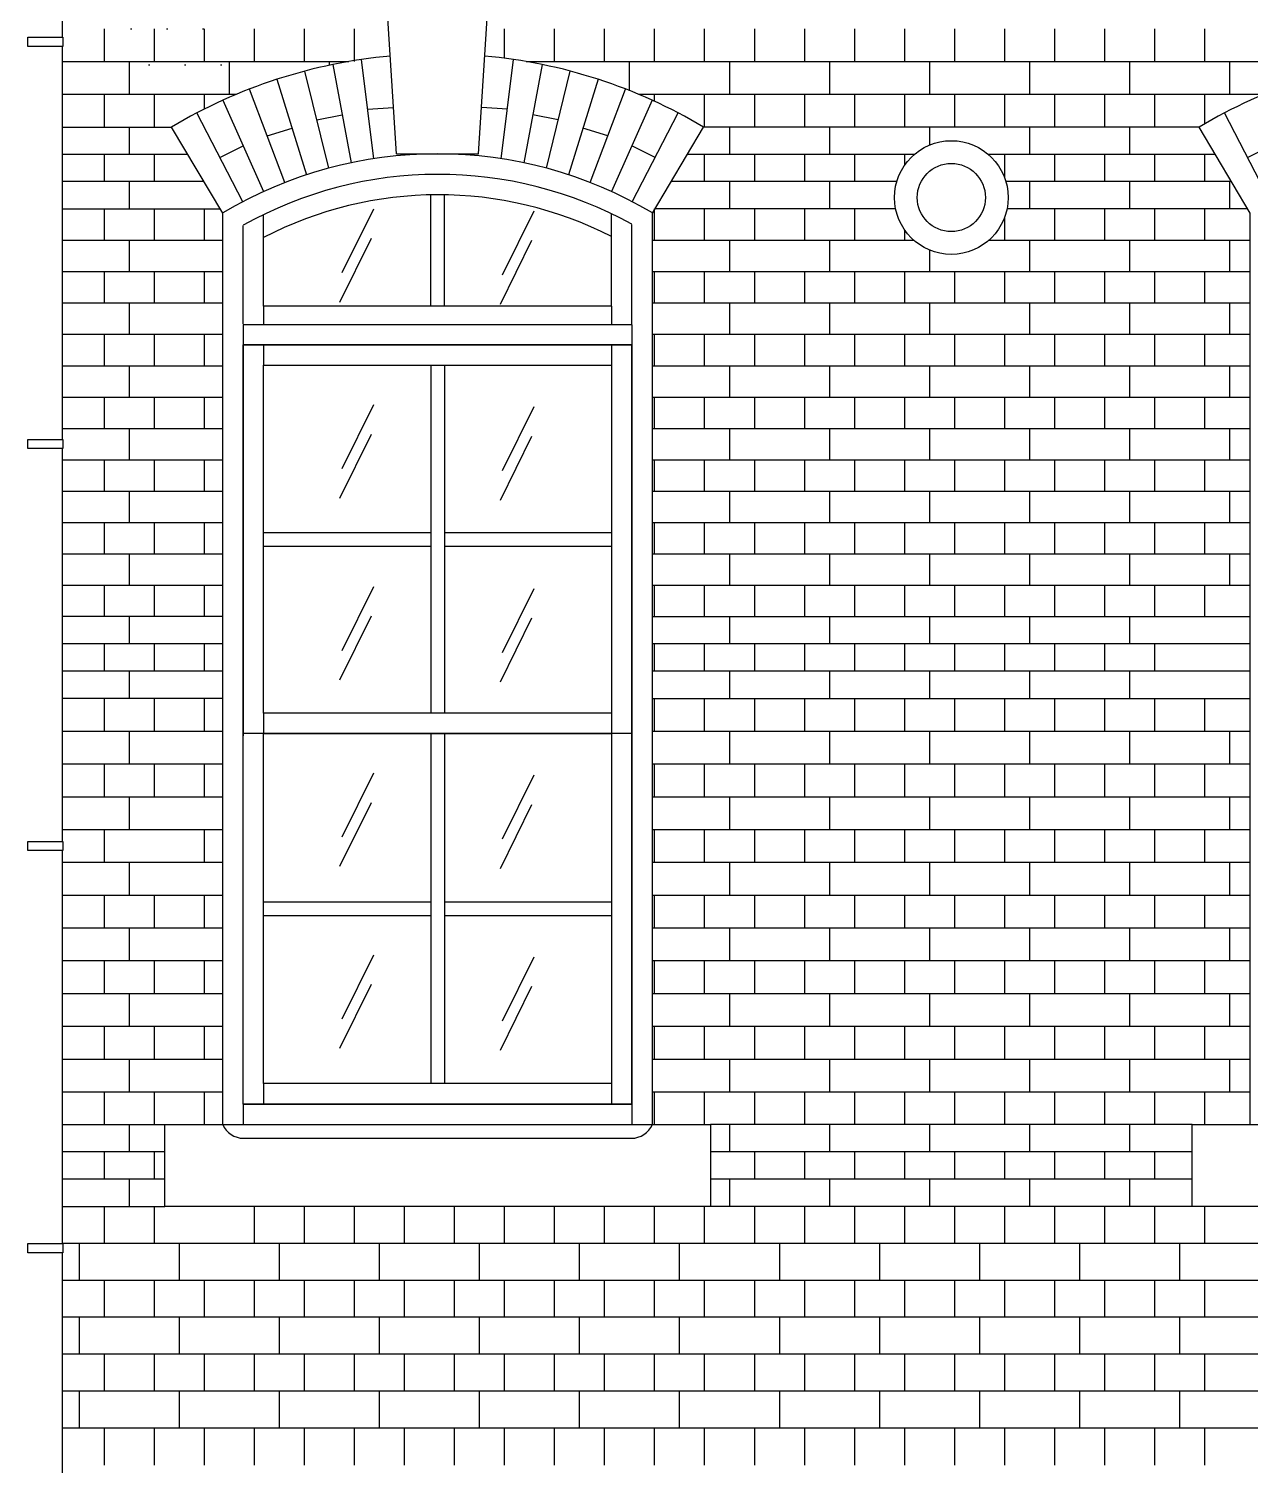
# Model space of a CAD drawing. Extents: x 101185 to 134825, y -129942 to -106182.
# Drawn here: x 123013 to 125699, y -121328 to -118168 of the extents above; entities that cross this region are included whole.
import ezdxf

# ---------------------------------------------------------------- set-up
doc = ezdxf.new("R2010")
doc.units = 0
doc.header["$LTSCALE"] = 50
doc.header["$MEASUREMENT"] = 0
for name, color, linetype in [('ele-3', 6, 'CONTINUOUS'), ('FIN', 5, 'CONTINUOUS'), ('h', 5, 'CONTINUOUS'), ('HAT', 5, 'CONTINUOUS'), ('WID', 4, 'CONTINUOUS')]:
    doc.layers.add(name, color=color, linetype=linetype)

msp = doc.modelspace()

# ---------------------------------------------------------------- hatches: boundary and pattern name
at = {"layer": 'FIN'}
h = msp.add_hatch(dxfattribs=at)
h.set_pattern_fill('DOTS', color=256, scale=50, style=0)
h.set_pattern_definition([(0, (53229.1, 569853.82), (39.6875, 79.375), [0, -79.375])])
h.paths.add_polyline_path([(123399.4, -118312.6), (123234.4, -118312.6), (123234.4, -118240.5), (123179.4, -118240.5), (123179.4, -118168.4), (123234.4, -118168.4), (123234.4, -118096.3), (123179.4, -118096.3), (123179.4, -118024.2), (123234.4, -118024.2), (123234.4, -117952.1), (123179.4, -117952.1), (123179.4, -117880), (123086.9, -117880), (123086.9, -117807.9), (123179.4, -117807.9), (123179.4, -117735.7), (123086.9, -117735.7), (123086.9, -117663.6), (123086.9, -117591.5), (123086.9, -117519.4), (123086.9, -117447.3), (123086.9, -117380.1), (123086.9, -116952.4), (123079.4, -116952.4), (123082.3, -116911.3), (123189.4, -116911.3), (123299.4, -116911.3), (123299.4, -116981.3), (123299.4, -117051.3), (123239.4, -117051.3), (123239.4, -117111.3), (123234.4, -117111.3), (123234.4, -117178.5), (123289.4, -117178.5), (123289.4, -117245.7), (123234.4, -117245.7), (123234.4, -117312.9), (123289.4, -117312.9), (123289.4, -117380.1), (123234.4, -117380.1), (123234.4, -117447.3), (123289.4, -117447.3), (123289.4, -117519.4), (123234.4, -117519.4), (123234.4, -117591.5), (123289.4, -117591.5), (123289.4, -117663.6), (123234.4, -117663.6), (123234.4, -117735.7), (123289.4, -117735.7), (123289.4, -117807.9), (123399.4, -117807.9), (123454.4, -117807.9), (123454.4, -117880), (123399.4, -117880), (123399.4, -117952.1), (123454.4, -117952.1), (123454.4, -118024.2), (123399.4, -118024.2), (123399.4, -118096.3), (123454.4, -118096.3), (123454.4, -118168.4), (123399.4, -118168.4), (123399.4, -118240.5), (123454.4, -118240.5), (123454.4, -118312.6)])

# ---------------------------------------------------------------- linework, layer by layer
at = {"layer": 'ele-3'}
for p, q in [((123086.9, -118187.3), (123086.9, -117322.9)), ((123086.9, -119071.8), (123086.9, -118207.3)), ((123086.9, -118384.7), (123326.8, -118384.7)), ((125586.8, -118384.7), (124496.9, -118384.7)), ((123362.5, -118444.7), (123086.9, -118444.7)), ((124960.6, -118444.7), (124461.2, -118444.7)), ((125622.5, -118444.7), (125123.1, -118444.7)), ((123398.3, -118504.7), (123086.9, -118504.7)), ((124921.9, -118504.7), (124425.5, -118504.7)), ((125658.3, -118504.7), (125161.9, -118504.7)), ((123086.9, -118564.7), (123434, -118564.7)), ((124919.4, -118564.7), (124389.7, -118564.7)), ((125694, -118564.7), (125164.3, -118564.7)), ((123086.9, -119956.2), (123086.9, -119091.8)), ((123439.4, -119461.3), (123086.9, -119461.3)), ((124384.4, -119461.3), (125699.4, -119461.3)), ((123439.4, -119521.3), (123086.9, -119521.3)), ((125699.4, -119521.3), (124384.4, -119521.3)), ((123439.4, -119581.3), (123086.9, -119581.3)), ((125699.4, -119581.3), (124384.4, -119581.3)), ((123439.4, -119641.3), (123086.9, -119641.3)), ((124384.4, -119641.3), (125699.4, -119641.3)), ((123086.9, -120840.6), (123086.9, -119976.2)), ((123086.9, -120578.8), (123311.9, -120578.8)), ((125571.9, -120578.8), (124511.9, -120578.8)), ((123311.9, -120638.8), (123086.9, -120638.8)), ((125571.9, -120638.8), (124511.9, -120638.8)), ((123311.9, -120698.8), (123086.9, -120698.8)), ((125571.9, -120698.8), (124511.9, -120698.8)), ((123086.9, -120758.8), (123311.9, -120758.8)), ((125571.9, -120758.8), (124511.9, -120758.8)), ((123086.9, -121706.3), (123086.9, -120860.6))]:
    msp.add_line(p, q, dxfattribs=at)
for points in [[(123234.4, -118444.7), (123234.4, -118384.7)], [(124554.4, -118444.7), (124554.4, -118384.7)], [(124774.4, -118444.7), (124774.4, -118384.7)], [(124994.4, -118424.1), (124994.4, -118384.7)], [(125214.4, -118444.7), (125214.4, -118384.7)], [(125434.4, -118444.7), (125434.4, -118384.7)], [(123179.4, -118504.7), (123179.4, -118444.7)], [(123289.4, -118504.7), (123289.4, -118444.7)], [(124499.4, -118504.7), (124499.4, -118444.7)], [(124609.4, -118504.7), (124609.4, -118444.7)], [(124719.4, -118504.7), (124719.4, -118444.7)], [(124829.4, -118504.7), (124829.4, -118444.7)], [(124939.4, -118468.2), (124939.4, -118444.7)], [(125159.4, -118497.1), (125159.4, -118444.7)], [(125269.4, -118504.7), (125269.4, -118444.7)], [(125379.4, -118504.7), (125379.4, -118444.7)], [(125489.4, -118504.7), (125489.4, -118444.7)], [(125599.4, -118504.7), (125599.4, -118444.7)], [(123234.4, -118564.7), (123234.4, -118504.7)], [(124554.4, -118564.7), (124554.4, -118504.7)], [(124774.4, -118564.7), (124774.4, -118504.7)], [(125214.4, -118564.7), (125214.4, -118504.7)], [(125434.4, -118564.7), (125434.4, -118504.7)], [(125654.4, -118564.7), (125654.4, -118504.7)], [(123234.4, -119521.3), (123234.4, -119461.3)], [(124554.4, -119521.3), (124554.4, -119461.3)], [(124774.4, -119521.3), (124774.4, -119461.3)], [(124994.4, -119521.3), (124994.4, -119461.3)], [(125214.4, -119521.3), (125214.4, -119461.3)], [(125434.4, -119521.3), (125434.4, -119461.3)], [(123179.4, -119581.3), (123179.4, -119521.3)], [(123289.4, -119581.3), (123289.4, -119521.3)], [(123399.4, -119581.3), (123399.4, -119521.3)], [(124389.4, -119581.3), (124389.4, -119521.3)], [(124499.4, -119581.3), (124499.4, -119521.3)], [(124609.4, -119581.3), (124609.4, -119521.3)], [(124719.4, -119581.3), (124719.4, -119521.3)], [(124829.4, -119581.3), (124829.4, -119521.3)], [(124939.4, -119581.3), (124939.4, -119521.3)], [(125049.4, -119581.3), (125049.4, -119521.3)], [(125159.4, -119581.3), (125159.4, -119521.3)], [(125269.4, -119581.3), (125269.4, -119521.3)], [(125379.4, -119581.3), (125379.4, -119521.3)], [(125489.4, -119581.3), (125489.4, -119521.3)], [(123234.4, -119641.3), (123234.4, -119581.3)], [(124554.4, -119641.3), (124554.4, -119581.3)], [(124774.4, -119641.3), (124774.4, -119581.3)], [(124994.4, -119641.3), (124994.4, -119581.3)], [(125214.4, -119641.3), (125214.4, -119581.3)], [(125434.4, -119641.3), (125434.4, -119581.3)], [(123234.4, -120638.8), (123234.4, -120578.8)], [(124554.4, -120638.8), (124554.4, -120578.8)], [(124774.4, -120638.8), (124774.4, -120578.8)], [(124994.4, -120638.8), (124994.4, -120578.8)], [(125214.4, -120638.8), (125214.4, -120578.8)], [(125434.4, -120638.8), (125434.4, -120578.8)], [(123179.4, -120698.8), (123179.4, -120638.8)], [(123289.4, -120698.8), (123289.4, -120638.8)], [(124609.4, -120698.8), (124609.4, -120638.8)], [(124719.4, -120698.8), (124719.4, -120638.8)], [(124829.4, -120698.8), (124829.4, -120638.8)], [(124939.4, -120698.8), (124939.4, -120638.8)], [(125049.4, -120698.8), (125049.4, -120638.8)], [(125159.4, -120698.8), (125159.4, -120638.8)], [(125269.4, -120698.8), (125269.4, -120638.8)], [(125379.4, -120698.8), (125379.4, -120638.8)], [(125489.4, -120698.8), (125489.4, -120638.8)], [(123234.4, -120758.8), (123234.4, -120698.8)], [(124554.4, -120758.8), (124554.4, -120698.8)], [(124774.4, -120758.8), (124774.4, -120698.8)], [(124994.4, -120758.8), (124994.4, -120698.8)], [(125214.4, -120758.8), (125214.4, -120698.8)], [(125434.4, -120758.8), (125434.4, -120698.8)]]:
    msp.add_lwpolyline(points, dxfattribs=at)
at = {"layer": 'h'}
for p, q in [((123086.9, -118240.5), (123716.9, -118240.5)), ((123771.8, -118454.5), (123744.7, -118236)), ((124051.9, -118454.5), (124079, -118236)), ((124106.8, -118240.5), (125976.9, -118240.5)), ((123672.5, -118475.3), (123619.9, -118261.7)), ((123681.9, -118247.1), (123721.8, -118463.5)), ((124141.8, -118247.1), (124101.9, -118463.5)), ((124151.2, -118475.3), (124203.8, -118261.7)), ((123576, -118507), (123498.6, -118301)), ((123558.7, -118279.7), (123623.8, -118489.8)), ((124265, -118279.7), (124199.9, -118489.8)), ((124247.7, -118507), (124325.1, -118301)), ((123086.9, -118312.6), (123469.9, -118312.6)), ((123439.8, -118325.7), (123529.3, -118526.7)), ((124383.9, -118325.7), (124294.4, -118526.7)), ((124353.8, -118312.6), (125729.9, -118312.6)), ((123483.7, -118549), (123382.5, -118353.7)), ((123646.2, -118368.5), (123702.4, -118358.1)), ((123758.2, -118345.2), (123815.3, -118341.6)), ((124065.5, -118345.2), (124008.4, -118341.6)), ((124177.5, -118368.5), (124121.3, -118358.1)), ((124340, -118549), (124441.2, -118353.7)), ((125743.7, -118549), (125642.5, -118353.7)), ((123537.3, -118404), (123592, -118387.1)), ((124286.4, -118404), (124231.7, -118387.1)), ((123433.1, -118451.3), (123484.5, -118426.2)), ((124390.6, -118451.3), (124339.2, -118426.2)), ((125693.1, -118451.3), (125744.5, -118426.2)), ((123770.7, -118565), (123701.1, -118705.7)), ((124123.6, -118569.5), (124054.1, -118710.2)), ((123086.9, -118633.7), (123439.4, -118633.7)), ((123765.9, -118629.8), (123696.3, -118770.5)), ((124118.9, -118634.3), (124049.3, -118775)), ((124384.4, -118633.7), (124959.4, -118633.7)), ((125124.3, -118633.7), (125699.4, -118633.7)), ((123086.9, -118702.7), (123439.4, -118702.7)), ((124384.4, -118702.7), (125699.4, -118702.7)), ((123086.9, -118771.6), (123439.4, -118771.6)), ((124384.4, -118771.6), (125699.4, -118771.6)), ((123086.9, -118840.6), (123439.4, -118840.6)), ((124384.4, -118840.6), (125699.4, -118840.6)), ((123086.9, -118909.6), (123439.4, -118909.6)), ((124384.4, -118909.6), (125699.4, -118909.6)), ((123086.9, -118978.6), (123439.4, -118978.6)), ((123770.7, -118996), (123701.1, -119136.7)), ((124384.4, -118978.6), (125699.4, -118978.6)), ((124123.6, -119000.4), (124054.1, -119141.1)), ((123086.9, -119047.5), (123439.4, -119047.5)), ((123765.9, -119060.8), (123696.3, -119201.5)), ((124384.4, -119047.5), (125699.4, -119047.5)), ((124118.9, -119065.3), (124049.3, -119206)), ((123086.9, -119116.5), (123439.4, -119116.5)), ((124384.4, -119116.5), (125699.4, -119116.5)), ((123086.9, -119185.5), (123439.4, -119185.5)), ((124384.4, -119185.5), (125699.4, -119185.5)), ((123086.9, -119254.4), (123439.4, -119254.4)), ((124384.4, -119254.4), (125699.4, -119254.4)), ((123086.9, -119323.4), (123439.4, -119323.4)), ((124384.4, -119323.4), (125699.4, -119323.4)), ((123086.9, -119392.4), (123439.4, -119392.4)), ((123770.7, -119396), (123701.1, -119536.7)), ((124123.6, -119400.4), (124054.1, -119541.1)), ((124384.4, -119392.4), (125699.4, -119392.4)), ((123765.9, -119460.8), (123696.3, -119601.5)), ((124118.9, -119465.3), (124049.3, -119606)), ((123086.9, -119713.5), (123439.4, -119713.5)), ((124384.4, -119713.5), (125699.4, -119713.5)), ((123086.9, -119785.6), (123439.4, -119785.6)), ((124384.4, -119785.6), (125699.4, -119785.6)), ((123770.7, -119806), (123701.1, -119946.7)), ((124123.6, -119810.4), (124054.1, -119951.1)), ((123086.9, -119857.7), (123439.4, -119857.7)), ((123765.9, -119870.8), (123696.3, -120011.5)), ((124118.9, -119875.3), (124049.3, -120016)), ((124384.4, -119857.7), (125699.4, -119857.7)), ((123086.9, -119929.8), (123439.4, -119929.8)), ((124384.4, -119929.8), (125699.4, -119929.8)), ((123086.9, -120001.9), (123439.4, -120001.9)), ((124384.4, -120001.9), (125699.4, -120001.9)), ((123086.9, -120074), (123439.4, -120074)), ((124384.4, -120074), (125699.4, -120074)), ((123086.9, -120146.1), (123439.4, -120146.1)), ((124384.4, -120146.1), (125699.4, -120146.1)), ((123086.9, -120218.2), (123439.4, -120218.2)), ((123770.7, -120206), (123701.1, -120346.7)), ((124123.6, -120210.4), (124054.1, -120351.1)), ((124384.4, -120218.2), (125699.4, -120218.2)), ((123086.9, -120290.3), (123439.4, -120290.3)), ((123765.9, -120270.8), (123696.3, -120411.5)), ((124118.9, -120275.3), (124049.3, -120416)), ((124384.4, -120290.3), (125699.4, -120290.3)), ((123086.9, -120362.4), (123439.4, -120362.4)), ((124384.4, -120362.4), (125699.4, -120362.4)), ((123086.9, -120434.6), (123439.4, -120434.6)), ((124384.4, -120434.6), (125699.4, -120434.6)), ((123086.9, -120506.7), (123439.4, -120506.7)), ((124384.4, -120506.7), (125699.4, -120506.7)), ((127699.4, -120840.1), (123086.9, -120840.1)), ((127699.4, -120921.5), (123086.9, -120921.5)), ((127699.4, -121002.8), (123086.9, -121002.8)), ((127699.4, -121084.2), (123086.9, -121084.2)), ((127699.4, -121165.5), (123086.9, -121165.5)), ((127699.4, -121246.9), (123086.9, -121246.9))]:
    msp.add_line(p, q, dxfattribs=at)
for points in [[(123179.4, -118240.5), (123179.4, -118168.4)], [(123289.4, -118240.5), (123289.4, -118168.4)], [(123399.4, -118240.5), (123399.4, -118168.4)], [(123509.4, -118240.5), (123509.4, -118168.4)], [(123619.4, -118240.5), (123619.4, -118168.4)], [(123729.4, -118240.5), (123729.4, -118168.4)], [(124059.4, -118233.3), (124059.4, -118168.4)], [(124169.4, -118240.5), (124169.4, -118168.4)], [(124279.4, -118240.5), (124279.4, -118168.4)], [(124389.4, -118240.5), (124389.4, -118168.4)], [(124499.4, -118240.5), (124499.4, -118168.4)], [(124609.4, -118240.5), (124609.4, -118168.4)], [(124719.4, -118240.5), (124719.4, -118168.4)], [(124829.4, -118240.5), (124829.4, -118168.4)], [(124939.4, -118240.5), (124939.4, -118168.4)], [(125049.4, -118240.5), (125049.4, -118168.4)], [(125159.4, -118240.5), (125159.4, -118168.4)], [(125269.4, -118240.5), (125269.4, -118168.4)], [(125379.4, -118240.5), (125379.4, -118168.4)], [(125489.4, -118240.5), (125489.4, -118168.4)], [(125599.4, -118240.5), (125599.4, -118168.4)], [(123234.4, -118312.6), (123234.4, -118240.5)], [(123454.4, -118312.6), (123454.4, -118240.5)], [(123674.4, -118248.7), (123674.4, -118240.5)], [(124114.4, -118241.8), (124114.4, -118240.5)], [(124334.4, -118304.7), (124334.4, -118240.5)], [(124554.4, -118312.6), (124554.4, -118240.5)], [(124774.4, -118312.6), (124774.4, -118240.5)], [(124994.4, -118312.6), (124994.4, -118240.5)], [(125214.4, -118312.6), (125214.4, -118240.5)], [(125434.4, -118312.6), (125434.4, -118240.5)], [(125654.4, -118312.6), (125654.4, -118240.5)], [(123179.4, -118384.7), (123179.4, -118312.6)], [(123289.4, -118384.7), (123289.4, -118312.6)], [(123399.4, -118345), (123399.4, -118312.6)], [(124389.4, -118328.2), (124389.4, -118312.6)], [(124499.4, -118384.7), (124499.4, -118312.6)], [(124609.4, -118384.7), (124609.4, -118312.6)], [(124719.4, -118384.7), (124719.4, -118312.6)], [(124829.4, -118384.7), (124829.4, -118312.6)], [(124939.4, -118384.7), (124939.4, -118312.6)], [(125049.4, -118384.7), (125049.4, -118312.6)], [(125159.4, -118384.7), (125159.4, -118312.6)], [(125269.4, -118384.7), (125269.4, -118312.6)], [(125379.4, -118384.7), (125379.4, -118312.6)], [(125489.4, -118384.7), (125489.4, -118312.6)], [(125599.4, -118377.4), (125599.4, -118312.6)], [(123179.4, -118633.7), (123179.4, -118564.7)], [(123289.4, -118633.7), (123289.4, -118564.7)], [(123399.4, -118633.7), (123399.4, -118564.7)], [(124389.4, -118633.7), (124389.4, -118564.7)], [(124499.4, -118633.7), (124499.4, -118564.7)], [(124609.4, -118633.7), (124609.4, -118564.7)], [(124719.4, -118633.7), (124719.4, -118564.7)], [(124829.4, -118633.7), (124829.4, -118564.7)], [(125159.4, -118633.7), (125159.4, -118582.4)], [(125269.4, -118633.7), (125269.4, -118564.7)], [(125379.4, -118633.7), (125379.4, -118564.7)], [(125489.4, -118633.7), (125489.4, -118564.7)], [(125599.4, -118633.7), (125599.4, -118564.7)], [(124939.4, -118633.7), (124939.4, -118611.3)], [(123234.4, -118702.7), (123234.4, -118633.7)], [(124554.4, -118702.7), (124554.4, -118633.7)], [(124774.4, -118702.7), (124774.4, -118633.7)], [(125214.4, -118702.7), (125214.4, -118633.7)], [(125434.4, -118702.7), (125434.4, -118633.7)], [(125654.4, -118702.7), (125654.4, -118633.7)], [(124994.4, -118702.7), (124994.4, -118655.4)], [(123179.4, -118771.6), (123179.4, -118702.7)], [(123289.4, -118771.6), (123289.4, -118702.7)], [(123399.4, -118771.6), (123399.4, -118702.7)], [(124389.4, -118771.6), (124389.4, -118702.7)], [(124499.4, -118771.6), (124499.4, -118702.7)], [(124609.4, -118771.6), (124609.4, -118702.7)], [(124719.4, -118771.6), (124719.4, -118702.7)], [(124829.4, -118771.6), (124829.4, -118702.7)], [(124939.4, -118771.6), (124939.4, -118702.7)], [(125049.4, -118771.6), (125049.4, -118702.7)], [(125159.4, -118771.6), (125159.4, -118702.7)], [(125269.4, -118771.6), (125269.4, -118702.7)], [(125379.4, -118771.6), (125379.4, -118702.7)], [(125489.4, -118771.6), (125489.4, -118702.7)], [(125599.4, -118771.6), (125599.4, -118702.7)], [(123234.4, -118840.6), (123234.4, -118771.6)], [(124554.4, -118840.6), (124554.4, -118771.6)], [(124774.4, -118840.6), (124774.4, -118771.6)], [(124994.4, -118840.6), (124994.4, -118771.6)], [(125214.4, -118840.6), (125214.4, -118771.6)], [(125434.4, -118840.6), (125434.4, -118771.6)], [(125654.4, -118840.6), (125654.4, -118771.6)], [(123179.4, -118909.6), (123179.4, -118840.6)], [(123289.4, -118909.6), (123289.4, -118840.6)], [(123399.4, -118909.6), (123399.4, -118840.6)], [(124389.4, -118909.6), (124389.4, -118840.6)], [(124499.4, -118909.6), (124499.4, -118840.6)], [(124609.4, -118909.6), (124609.4, -118840.6)], [(124719.4, -118909.6), (124719.4, -118840.6)], [(124829.4, -118909.6), (124829.4, -118840.6)], [(124939.4, -118909.6), (124939.4, -118840.6)], [(125049.4, -118909.6), (125049.4, -118840.6)], [(125159.4, -118909.6), (125159.4, -118840.6)], [(125269.4, -118909.6), (125269.4, -118840.6)], [(125379.4, -118909.6), (125379.4, -118840.6)], [(125489.4, -118909.6), (125489.4, -118840.6)], [(125599.4, -118909.6), (125599.4, -118840.6)], [(123234.4, -118978.5), (123234.4, -118909.6)], [(124554.4, -118978.5), (124554.4, -118909.6)], [(124774.4, -118978.5), (124774.4, -118909.6)], [(124994.4, -118978.5), (124994.4, -118909.6)], [(125214.4, -118978.5), (125214.4, -118909.6)], [(125434.4, -118978.5), (125434.4, -118909.6)], [(125654.4, -118978.5), (125654.4, -118909.6)], [(123179.4, -119047.5), (123179.4, -118978.6)], [(123289.4, -119047.5), (123289.4, -118978.6)], [(123399.4, -119047.5), (123399.4, -118978.6)], [(124389.4, -119047.5), (124389.4, -118978.6)], [(124499.4, -119047.5), (124499.4, -118978.6)], [(124609.4, -119047.5), (124609.4, -118978.6)], [(124719.4, -119047.5), (124719.4, -118978.6)], [(124829.4, -119047.5), (124829.4, -118978.6)], [(124939.4, -119047.5), (124939.4, -118978.6)], [(125049.4, -119047.5), (125049.4, -118978.6)], [(125159.4, -119047.5), (125159.4, -118978.6)], [(125269.4, -119047.5), (125269.4, -118978.6)], [(125379.4, -119047.5), (125379.4, -118978.6)], [(125489.4, -119047.5), (125489.4, -118978.6)], [(125599.4, -119047.5), (125599.4, -118978.6)], [(123234.4, -119116.5), (123234.4, -119047.5)], [(124554.4, -119116.5), (124554.4, -119047.5)], [(124774.4, -119116.5), (124774.4, -119047.5)], [(124994.4, -119116.5), (124994.4, -119047.5)], [(125214.4, -119116.5), (125214.4, -119047.5)], [(125434.4, -119116.5), (125434.4, -119047.5)], [(125654.4, -119116.5), (125654.4, -119047.5)], [(123179.4, -119185.5), (123179.4, -119116.5)], [(123289.4, -119185.5), (123289.4, -119116.5)], [(123399.4, -119185.5), (123399.4, -119116.5)], [(124389.4, -119185.5), (124389.4, -119116.5)], [(124499.4, -119185.5), (124499.4, -119116.5)], [(124609.4, -119185.5), (124609.4, -119116.5)], [(124719.4, -119185.5), (124719.4, -119116.5)], [(124829.4, -119185.5), (124829.4, -119116.5)], [(124939.4, -119185.5), (124939.4, -119116.5)], [(125049.4, -119185.5), (125049.4, -119116.5)], [(125159.4, -119185.5), (125159.4, -119116.5)], [(125269.4, -119185.5), (125269.4, -119116.5)], [(125379.4, -119185.5), (125379.4, -119116.5)], [(125489.4, -119185.5), (125489.4, -119116.5)], [(125599.4, -119185.5), (125599.4, -119116.5)], [(123234.4, -119254.4), (123234.4, -119185.5)], [(124554.4, -119254.4), (124554.4, -119185.5)], [(124774.4, -119254.4), (124774.4, -119185.5)], [(124994.4, -119254.4), (124994.4, -119185.5)], [(125214.4, -119254.4), (125214.4, -119185.5)], [(125434.4, -119254.4), (125434.4, -119185.5)], [(125654.4, -119254.4), (125654.4, -119185.5)], [(123179.4, -119323.4), (123179.4, -119254.4)], [(123289.4, -119323.4), (123289.4, -119254.4)], [(123399.4, -119323.4), (123399.4, -119254.4)], [(124389.4, -119323.4), (124389.4, -119254.4)], [(124499.4, -119323.4), (124499.4, -119254.4)], [(124609.4, -119323.4), (124609.4, -119254.4)], [(124719.4, -119323.4), (124719.4, -119254.4)], [(124829.4, -119323.4), (124829.4, -119254.4)], [(124939.4, -119323.4), (124939.4, -119254.4)], [(125049.4, -119323.4), (125049.4, -119254.4)], [(125159.4, -119323.4), (125159.4, -119254.4)], [(125269.4, -119323.4), (125269.4, -119254.4)], [(125379.4, -119323.4), (125379.4, -119254.4)], [(125489.4, -119323.4), (125489.4, -119254.4)], [(125599.4, -119323.4), (125599.4, -119254.4)], [(123234.4, -119392.4), (123234.4, -119323.4)], [(124554.4, -119392.4), (124554.4, -119323.4)], [(124774.4, -119392.4), (124774.4, -119323.4)], [(124994.4, -119392.4), (124994.4, -119323.4)], [(125214.4, -119392.4), (125214.4, -119323.4)], [(125434.4, -119392.4), (125434.4, -119323.4)], [(125654.4, -119392.4), (125654.4, -119323.4)], [(123179.4, -119461.3), (123179.4, -119392.4)], [(123289.4, -119461.3), (123289.4, -119392.4)], [(123399.4, -119461.3), (123399.4, -119392.4)], [(124389.4, -119461.3), (124389.4, -119392.4)], [(124499.4, -119461.3), (124499.4, -119392.4)], [(124609.4, -119461.3), (124609.4, -119392.4)], [(124719.4, -119461.3), (124719.4, -119392.4)], [(124829.4, -119461.3), (124829.4, -119392.4)], [(124939.4, -119461.3), (124939.4, -119392.4)], [(125049.4, -119461.3), (125049.4, -119392.4)], [(125159.4, -119461.3), (125159.4, -119392.4)], [(125269.4, -119461.3), (125269.4, -119392.4)], [(125379.4, -119461.3), (125379.4, -119392.4)], [(125489.4, -119461.3), (125489.4, -119392.4)], [(125599.4, -119461.3), (125599.4, -119392.4)], [(123179.4, -119713.5), (123179.4, -119641.3)], [(123289.4, -119713.5), (123289.4, -119641.3)], [(123399.4, -119713.5), (123399.4, -119641.3)], [(124389.4, -119713.5), (124389.4, -119641.3)], [(124499.4, -119713.5), (124499.4, -119641.3)], [(124609.4, -119713.5), (124609.4, -119641.3)], [(124719.4, -119713.5), (124719.4, -119641.3)], [(124829.4, -119713.5), (124829.4, -119641.3)], [(124939.4, -119713.5), (124939.4, -119641.3)], [(125049.4, -119713.5), (125049.4, -119641.3)], [(125159.4, -119713.5), (125159.4, -119641.3)], [(125269.4, -119713.5), (125269.4, -119641.3)], [(125379.4, -119713.5), (125379.4, -119641.3)], [(125489.4, -119713.5), (125489.4, -119641.3)], [(125599.4, -119713.5), (125599.4, -119641.3)], [(123234.4, -119785.6), (123234.4, -119713.5)], [(124554.4, -119785.6), (124554.4, -119713.5)], [(124774.4, -119785.6), (124774.4, -119713.5)], [(124994.4, -119785.6), (124994.4, -119713.5)], [(125214.4, -119785.6), (125214.4, -119713.5)], [(125434.4, -119785.6), (125434.4, -119713.5)], [(125654.4, -119785.6), (125654.4, -119713.5)], [(123179.4, -119857.7), (123179.4, -119785.6)], [(123289.4, -119857.7), (123289.4, -119785.6)], [(123399.4, -119857.7), (123399.4, -119785.6)], [(124389.4, -119857.7), (124389.4, -119785.6)], [(124499.4, -119857.7), (124499.4, -119785.6)], [(124609.4, -119857.7), (124609.4, -119785.6)], [(124719.4, -119857.7), (124719.4, -119785.6)], [(124829.4, -119857.7), (124829.4, -119785.6)], [(124939.4, -119857.7), (124939.4, -119785.6)], [(125049.4, -119857.7), (125049.4, -119785.6)], [(125159.4, -119857.7), (125159.4, -119785.6)], [(125269.4, -119857.7), (125269.4, -119785.6)], [(125379.4, -119857.7), (125379.4, -119785.6)], [(125489.4, -119857.7), (125489.4, -119785.6)], [(125599.4, -119857.7), (125599.4, -119785.6)], [(123234.4, -119929.8), (123234.4, -119857.7)], [(124554.4, -119929.8), (124554.4, -119857.7)], [(124774.4, -119929.8), (124774.4, -119857.7)], [(124994.4, -119929.8), (124994.4, -119857.7)], [(125214.4, -119929.8), (125214.4, -119857.7)], [(125434.4, -119929.8), (125434.4, -119857.7)], [(125654.4, -119929.8), (125654.4, -119857.7)], [(123179.4, -120001.9), (123179.4, -119929.8)], [(123399.4, -120001.9), (123399.4, -119929.8)], [(124389.4, -120001.9), (124389.4, -119929.8)], [(124499.4, -120001.9), (124499.4, -119929.8)], [(124609.4, -120001.9), (124609.4, -119929.8)], [(124719.4, -120001.9), (124719.4, -119929.8)], [(124829.4, -120001.9), (124829.4, -119929.8)], [(124939.4, -120001.9), (124939.4, -119929.8)], [(125049.4, -120001.9), (125049.4, -119929.8)], [(125159.4, -120001.9), (125159.4, -119929.8)], [(125269.4, -120001.9), (125269.4, -119929.8)], [(125379.4, -120001.9), (125379.4, -119929.8)], [(125489.4, -120001.9), (125489.4, -119929.8)], [(125599.4, -120001.9), (125599.4, -119929.8)], [(123234.4, -120074), (123234.4, -120001.9)], [(124554.4, -120074), (124554.4, -120001.9)], [(124774.4, -120074), (124774.4, -120001.9)], [(124994.4, -120074), (124994.4, -120001.9)], [(125214.4, -120074), (125214.4, -120001.9)], [(125434.4, -120074), (125434.4, -120001.9)], [(125654.4, -120074), (125654.4, -120001.9)], [(123179.4, -120146.1), (123179.4, -120074)], [(123289.4, -120146.1), (123289.4, -120074)], [(123399.4, -120146.1), (123399.4, -120074)], [(124389.4, -120146.1), (124389.4, -120074)], [(124499.4, -120146.1), (124499.4, -120074)], [(124609.4, -120146.1), (124609.4, -120074)], [(124719.4, -120146.1), (124719.4, -120074)], [(124829.4, -120146.1), (124829.4, -120074)], [(124939.4, -120146.1), (124939.4, -120074)], [(125049.4, -120146.1), (125049.4, -120074)], [(125159.4, -120146.1), (125159.4, -120074)], [(125269.4, -120146.1), (125269.4, -120074)], [(125379.4, -120146.1), (125379.4, -120074)], [(125489.4, -120146.1), (125489.4, -120074)], [(125599.4, -120146.1), (125599.4, -120074)], [(123234.4, -120218.2), (123234.4, -120146.1)], [(124554.4, -120218.2), (124554.4, -120146.1)], [(124774.4, -120218.2), (124774.4, -120146.1)], [(124994.4, -120218.2), (124994.4, -120146.1)], [(125214.4, -120218.2), (125214.4, -120146.1)], [(125434.4, -120218.2), (125434.4, -120146.1)], [(125654.4, -120218.2), (125654.4, -120146.1)], [(123179.4, -120290.3), (123179.4, -120218.2)], [(123289.4, -120290.3), (123289.4, -120218.2)], [(123399.4, -120290.3), (123399.4, -120218.2)], [(124389.4, -120290.3), (124389.4, -120218.2)], [(124499.4, -120290.3), (124499.4, -120218.2)], [(124609.4, -120290.3), (124609.4, -120218.2)], [(124719.4, -120290.3), (124719.4, -120218.2)], [(124829.4, -120290.3), (124829.4, -120218.2)], [(124939.4, -120290.3), (124939.4, -120218.2)], [(125049.4, -120290.3), (125049.4, -120218.2)], [(125159.4, -120290.3), (125159.4, -120218.2)], [(125269.4, -120290.3), (125269.4, -120218.2)], [(125379.4, -120290.3), (125379.4, -120218.2)], [(125489.4, -120290.3), (125489.4, -120218.2)], [(125599.4, -120290.3), (125599.4, -120218.2)], [(123234.4, -120362.4), (123234.4, -120290.3)], [(124554.4, -120362.4), (124554.4, -120290.3)], [(124774.4, -120362.4), (124774.4, -120290.3)], [(124994.4, -120362.4), (124994.4, -120290.3)], [(125214.4, -120362.4), (125214.4, -120290.3)], [(125434.4, -120362.4), (125434.4, -120290.3)], [(125654.4, -120362.4), (125654.4, -120290.3)], [(123179.4, -120434.6), (123179.4, -120362.4)], [(123289.4, -120434.6), (123289.4, -120362.4)], [(123399.4, -120434.6), (123399.4, -120362.4)], [(124389.4, -120434.6), (124389.4, -120362.4)], [(124499.4, -120434.6), (124499.4, -120362.4)], [(124609.4, -120434.6), (124609.4, -120362.4)], [(124719.4, -120434.6), (124719.4, -120362.4)], [(124829.4, -120434.6), (124829.4, -120362.4)], [(124939.4, -120434.6), (124939.4, -120362.4)], [(125049.4, -120434.6), (125049.4, -120362.4)], [(125159.4, -120434.6), (125159.4, -120362.4)], [(125269.4, -120434.6), (125269.4, -120362.4)], [(125379.4, -120434.6), (125379.4, -120362.4)], [(125489.4, -120434.6), (125489.4, -120362.4)], [(125599.4, -120434.6), (125599.4, -120362.4)], [(123234.4, -120506.7), (123234.4, -120434.6)], [(124554.4, -120506.7), (124554.4, -120434.6)], [(124774.4, -120506.7), (124774.4, -120434.6)], [(124994.4, -120506.7), (124994.4, -120434.6)], [(125214.4, -120506.7), (125214.4, -120434.6)], [(125434.4, -120506.7), (125434.4, -120434.6)], [(125654.4, -120506.7), (125654.4, -120434.6)], [(123179.4, -120578.8), (123179.4, -120506.7)], [(123289.4, -120578.8), (123289.4, -120506.7)], [(123399.4, -120578.8), (123399.4, -120506.7)], [(124389.4, -120578.8), (124389.4, -120506.7)], [(124499.4, -120578.8), (124499.4, -120506.7)], [(124609.4, -120578.8), (124609.4, -120506.7)], [(124719.4, -120578.8), (124719.4, -120506.7)], [(124829.4, -120578.8), (124829.4, -120506.7)], [(124939.4, -120578.8), (124939.4, -120506.7)], [(125049.4, -120578.8), (125049.4, -120506.7)], [(125159.4, -120578.8), (125159.4, -120506.7)], [(125269.4, -120578.8), (125269.4, -120506.7)], [(125379.4, -120578.8), (125379.4, -120506.7)], [(125489.4, -120578.8), (125489.4, -120506.7)], [(125599.4, -120578.8), (125599.4, -120506.7)], [(123179.4, -120840.1), (123179.4, -120758.8)], [(123289.4, -120840.1), (123289.4, -120758.8)], [(123509.4, -120840.1), (123509.4, -120758.8)], [(123619.4, -120840.1), (123619.4, -120758.8)], [(123729.4, -120840.1), (123729.4, -120758.8)], [(123839.4, -120840.1), (123839.4, -120758.8)], [(123949.4, -120840.1), (123949.4, -120758.8)], [(124059.4, -120840.1), (124059.4, -120758.8)], [(124169.4, -120840.1), (124169.4, -120758.8)], [(124279.4, -120840.1), (124279.4, -120758.8)], [(124389.4, -120840.1), (124389.4, -120758.8)], [(124499.4, -120840.1), (124499.4, -120758.8)], [(124609.4, -120840.1), (124609.4, -120758.8)], [(124719.4, -120840.1), (124719.4, -120758.8)], [(124829.4, -120840.1), (124829.4, -120758.8)], [(124939.4, -120840.1), (124939.4, -120758.8)], [(125049.4, -120840.1), (125049.4, -120758.8)], [(125159.4, -120840.1), (125159.4, -120758.8)], [(125269.4, -120840.1), (125269.4, -120758.8)], [(125379.4, -120840.1), (125379.4, -120758.8)], [(125489.4, -120840.1), (125489.4, -120758.8)], [(125599.4, -120840.1), (125599.4, -120758.8)], [(123124.4, -120921.5), (123124.4, -120840.1)], [(123344.4, -120921.5), (123344.4, -120840.1)], [(123564.4, -120921.5), (123564.4, -120840.1)], [(123784.4, -120921.5), (123784.4, -120840.1)], [(124004.4, -120921.5), (124004.4, -120840.1)], [(124224.4, -120921.5), (124224.4, -120840.1)], [(124444.4, -120921.5), (124444.4, -120840.1)], [(124664.4, -120921.5), (124664.4, -120840.1)], [(124884.4, -120921.5), (124884.4, -120840.1)], [(125104.4, -120921.5), (125104.4, -120840.1)], [(125324.4, -120921.5), (125324.4, -120840.1)], [(125544.4, -120921.5), (125544.4, -120840.1)], [(123179.4, -121002.8), (123179.4, -120921.5)], [(123289.4, -121002.8), (123289.4, -120921.5)], [(123399.4, -121002.8), (123399.4, -120921.5)], [(123509.4, -121002.8), (123509.4, -120921.5)], [(123619.4, -121002.8), (123619.4, -120921.5)], [(123729.4, -121002.8), (123729.4, -120921.5)], [(123839.4, -121002.8), (123839.4, -120921.5)], [(123949.4, -121002.8), (123949.4, -120921.5)], [(124059.4, -121002.8), (124059.4, -120921.5)], [(124169.4, -121002.8), (124169.4, -120921.5)], [(124279.4, -121002.8), (124279.4, -120921.5)], [(124389.4, -121002.8), (124389.4, -120921.5)], [(124499.4, -121002.8), (124499.4, -120921.5)], [(124609.4, -121002.8), (124609.4, -120921.5)], [(124719.4, -121002.8), (124719.4, -120921.5)], [(124829.4, -121002.8), (124829.4, -120921.5)], [(124939.4, -121002.8), (124939.4, -120921.5)], [(125049.4, -121002.8), (125049.4, -120921.5)], [(125159.4, -121002.8), (125159.4, -120921.5)], [(125269.4, -121002.8), (125269.4, -120921.5)], [(125379.4, -121002.8), (125379.4, -120921.5)], [(125489.4, -121002.8), (125489.4, -120921.5)], [(125599.4, -121002.8), (125599.4, -120921.5)], [(123124.4, -121084.2), (123124.4, -121002.8)], [(123344.4, -121084.2), (123344.4, -121002.8)], [(123564.4, -121084.2), (123564.4, -121002.8)], [(123784.4, -121084.2), (123784.4, -121002.8)], [(124004.4, -121084.2), (124004.4, -121002.8)], [(124224.4, -121084.2), (124224.4, -121002.8)], [(124444.4, -121084.2), (124444.4, -121002.8)], [(124664.4, -121084.2), (124664.4, -121002.8)], [(124884.4, -121084.2), (124884.4, -121002.8)], [(125104.4, -121084.2), (125104.4, -121002.8)], [(125324.4, -121084.2), (125324.4, -121002.8)], [(125544.4, -121084.2), (125544.4, -121002.8)], [(123179.4, -121165.5), (123179.4, -121084.2)], [(123289.4, -121165.5), (123289.4, -121084.2)], [(123399.4, -121165.5), (123399.4, -121084.2)], [(123509.4, -121165.5), (123509.4, -121084.2)], [(123619.4, -121165.5), (123619.4, -121084.2)], [(123729.4, -121165.5), (123729.4, -121084.2)], [(123839.4, -121165.5), (123839.4, -121084.2)], [(123949.4, -121165.5), (123949.4, -121084.2)], [(124059.4, -121165.5), (124059.4, -121084.2)], [(124169.4, -121165.5), (124169.4, -121084.2)], [(124279.4, -121165.5), (124279.4, -121084.2)], [(124389.4, -121165.5), (124389.4, -121084.2)], [(124499.4, -121165.5), (124499.4, -121084.2)], [(124609.4, -121165.5), (124609.4, -121084.2)], [(124719.4, -121165.5), (124719.4, -121084.2)], [(124829.4, -121165.5), (124829.4, -121084.2)], [(124939.4, -121165.5), (124939.4, -121084.2)], [(125049.4, -121165.5), (125049.4, -121084.2)], [(125159.4, -121165.5), (125159.4, -121084.2)], [(125269.4, -121165.5), (125269.4, -121084.2)], [(125379.4, -121165.5), (125379.4, -121084.2)], [(125489.4, -121165.5), (125489.4, -121084.2)], [(125599.4, -121165.5), (125599.4, -121084.2)], [(123124.4, -121246.9), (123124.4, -121165.5)], [(123344.4, -121246.9), (123344.4, -121165.5)], [(123564.4, -121246.9), (123564.4, -121165.5)], [(123784.4, -121246.9), (123784.4, -121165.5)], [(124004.4, -121246.9), (124004.4, -121165.5)], [(124224.4, -121246.9), (124224.4, -121165.5)], [(124444.4, -121246.9), (124444.4, -121165.5)], [(124664.4, -121246.9), (124664.4, -121165.5)], [(124884.4, -121246.9), (124884.4, -121165.5)], [(125104.4, -121246.9), (125104.4, -121165.5)], [(125324.4, -121246.9), (125324.4, -121165.5)], [(125544.4, -121246.9), (125544.4, -121165.5)], [(123179.4, -121328.2), (123179.4, -121246.9)], [(123289.4, -121328.2), (123289.4, -121246.9)], [(123399.4, -121328.2), (123399.4, -121246.9)], [(123509.4, -121328.2), (123509.4, -121246.9)], [(123619.4, -121328.2), (123619.4, -121246.9)], [(123729.4, -121328.2), (123729.4, -121246.9)], [(123839.4, -121328.2), (123839.4, -121246.9)], [(123949.4, -121328.2), (123949.4, -121246.9)], [(124059.4, -121328.2), (124059.4, -121246.9)], [(124169.4, -121328.2), (124169.4, -121246.9)], [(124279.4, -121328.2), (124279.4, -121246.9)], [(124389.4, -121328.2), (124389.4, -121246.9)], [(124499.4, -121328.2), (124499.4, -121246.9)], [(124609.4, -121328.2), (124609.4, -121246.9)], [(124719.4, -121328.2), (124719.4, -121246.9)], [(124829.4, -121328.2), (124829.4, -121246.9)], [(124939.4, -121328.2), (124939.4, -121246.9)], [(125049.4, -121328.2), (125049.4, -121246.9)], [(125159.4, -121328.2), (125159.4, -121246.9)], [(125269.4, -121328.2), (125269.4, -121246.9)], [(125379.4, -121328.2), (125379.4, -121246.9)], [(125489.4, -121328.2), (125489.4, -121246.9)], [(125599.4, -121328.2), (125599.4, -121246.9)]]:
    msp.add_lwpolyline(points, dxfattribs=at)
msp.add_circle((125041.9, -118539.7), 75, dxfattribs=at)
at = {"layer": 'HAT'}
for p, q in [((123529.4, -118627.7), (123529.4, -118577.3)), ((124294.4, -118625.7), (124294.4, -118575.5)), ((123529.4, -118778.8), (123529.4, -118818.8)), ((124294.4, -118778.8), (124294.4, -118818.8)), ((123484.4, -118818.8), (123484.4, -118863.8)), ((124339.4, -118818.8), (124339.4, -118863.8)), ((123529.4, -118863.8), (123529.4, -118908.8)), ((124294.4, -118863.8), (124294.4, -118908.8)), ((123529.4, -119673.8), (123529.4, -119718.8)), ((124294.4, -119673.8), (124294.4, -119718.8)), ((123529.4, -120488.8), (123529.4, -120533.8)), ((124294.4, -120488.8), (124294.4, -120533.8)), ((123484.4, -120533.8), (123484.4, -120578.8)), ((124339.4, -120533.8), (124339.4, -120578.8))]:
    msp.add_line(p, q, dxfattribs=at)
at = {"layer": 'WID'}
for p, q in [((123821.9, -118443.8), (123796.9, -118053.8)), ((124001.9, -118443.8), (124026.9, -118053.8)), ((123439.4, -118573.8), (123326.8, -118384.7)), ((124384.4, -118573.8), (124496.9, -118384.7)), ((125699.4, -118573.8), (125586.8, -118384.7)), ((123821.9, -118443.8), (124001.9, -118443.8)), ((123896.9, -118778.8), (123896.9, -118533.9)), ((123926.9, -118778.8), (123926.9, -118533.8)), ((123439.4, -120578.8), (123439.4, -118573.8)), ((124384.4, -120578.8), (124384.4, -118573.8)), ((125699.4, -120578.8), (125699.4, -118573.8)), ((123484.4, -118817.2), (123484.4, -118600.9)), ((124339.4, -118817.2), (124339.4, -118598.7)), ((123529.4, -118778.8), (123529.4, -118627.7)), ((124294.4, -118778.8), (124294.4, -118625.7)), ((124294.4, -118778.8), (123529.4, -118778.8)), ((123484.4, -118818.8), (124339.4, -118818.8)), ((123896.9, -118908.8), (123896.9, -119673.8)), ((123926.9, -118908.8), (123926.9, -119673.8)), ((123484.4, -120533.8), (123484.4, -118987.9)), ((124339.4, -120533.8), (124339.4, -118987.9)), ((123529.4, -119276.3), (123896.9, -119276.3)), ((123926.9, -119276.3), (124294.4, -119276.3)), ((123529.4, -119306.3), (123896.9, -119306.3)), ((123926.9, -119306.3), (124294.4, -119306.3)), ((123896.9, -119718.8), (123896.9, -120488.8)), ((123926.9, -119718.8), (123926.9, -120488.8)), ((123529.4, -120088.8), (123896.9, -120088.8)), ((123926.9, -120088.8), (124294.4, -120088.8)), ((123529.4, -120118.8), (123896.9, -120118.8)), ((123926.9, -120118.8), (124294.4, -120118.8)), ((123484.4, -120533.8), (124339.4, -120533.8)), ((123439.4, -120578.8), (124384.4, -120578.8)), ((125699.4, -120578.8), (126644.4, -120578.8)), ((123485.5, -120608.8), (124340.1, -120608.8))]:
    msp.add_line(p, q, dxfattribs=at)
for points in [[(123010.9, -118187.3), (123087.9, -118187.3), (123087.9, -118207.3), (123010.9, -118207.3)], [(124339.4, -119718.8), (123484.4, -119718.8), (123484.4, -118863.8), (124339.4, -118863.8)], [(124294.4, -119673.8), (123529.4, -119673.8), (123529.4, -118908.8), (124294.4, -118908.8)], [(123010.9, -119071.8), (123087.9, -119071.8), (123087.9, -119091.8), (123010.9, -119091.8)], [(124294.4, -120488.8), (123529.4, -120488.8), (123529.4, -119718.8), (124294.4, -119718.8)], [(123010.9, -119956.2), (123087.9, -119956.2), (123087.9, -119976.2), (123010.9, -119976.2)], [(123311.9, -120578.8), (124511.9, -120578.8), (124511.9, -120758.8), (123311.9, -120758.8)], [(125571.9, -120578.8), (126771.9, -120578.8), (126771.9, -120758.8), (125571.9, -120758.8)], [(123010.9, -120840.6), (123087.9, -120840.6), (123087.9, -120860.6), (123010.9, -120860.6)]]:
    msp.add_lwpolyline(points, close=True, dxfattribs=at)
for points in [[(124339.4, -119723.8), (124339.4, -118863.8), (123484.4, -118863.8), (123484.4, -119723.8)], [(124339.4, -119673.8), (124339.4, -120533.8), (123484.4, -120533.8), (123484.4, -119673.8)]]:
    msp.add_lwpolyline(points, dxfattribs=at)
msp.add_circle((125041.9, -118539.7), 125, dxfattribs=at)
for centre, radius, start, end in [((123911.9, -119367.4), 1143.7, 95.2073, 120.7666), ((123911.9, -119367.4), 1143.7, 59.2334, 84.7927), ((126171.9, -119367.4), 1143.7, 95.2073, 120.7666), ((123911.9, -119367.4), 923.7, 59.2334, 120.7666), ((123913.8, -119367.4), 878.7, 61.0323, 119.2575), ((123913.8, -119367.4), 833.7, 62.8397, 117.4606), ((123484.6, -120559.7), 49.1, 202.8572, 271.1334), ((124339.1, -120559.7), 49.1, 268.8666, 337.1428)]:
    msp.add_arc(centre, radius, start, end, dxfattribs=at)

doc.saveas('drawing.dxf')
